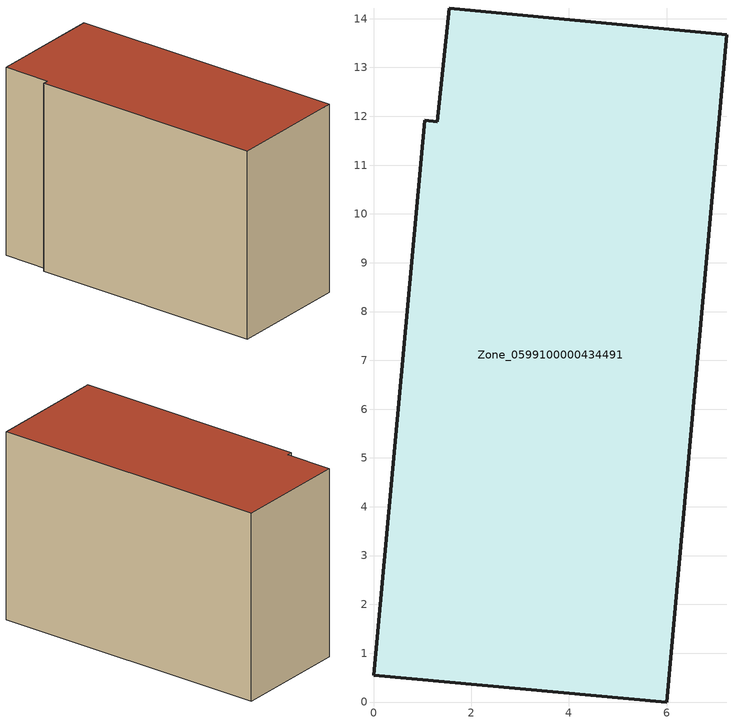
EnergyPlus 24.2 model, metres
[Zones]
Zone_0599100000434491
 floor ground (C_G): 1.3,11.89 1.55,14.22 7.23,13.67 6,0 0,0.55 1.04,11.92 z0
 wall outside (C_F): 0,0.55 6,0 7.23,13.67 1.55,14.22 1.3,11.89 1.04,11.92 0,0.55 z0:9.34
 roof outside (C_R): 1.55,14.22 1.3,11.89 1.04,11.92 0,0.55 6,0 7.23,13.67 z9.34
[BUILDING]
Pand.0599100000434491: North Axis=0; Terrain=City; Loads Convergence Tolerance Value=0.04; Temperature Convergence Tolerance Value=0.4; Solar Distribution=FullExterior; Maximum Number of Warmup Days=25; Minimum Number of Warmup Days=1
[Site:Location]
Rotterdam.The.Hague.AP_ZH_NLD Design_Conditions: Latitude=51.96; Longitude=4.45; Time Zone=1; Elevation=-4.5
[SITE:GROUNDTEMPERATURE:BUILDINGSURFACE]
18, 18, 18, 18, 18, 18, 18, 18, 18, 18, 18, 18
[MATERIAL] Thermal Absorptance=0.9; Solar Absorptance=0.7; Visible Absorptance=0.7
Name | Roughness | Thickness | Conductivity | Density | Specific Heat
G.TI.2006-2014 | MediumSmooth | 0.15 | 0.06 | 540 | 1210
F.TI.2006-2014 | Rough | 0.3 | 0.12 | 1920 | 840
R.TI.2006-2014 | MediumRough | 0.2 | 0.08 | 1500 | 1000
[CONSTRUCTION]
C_G: G.TI.2006-2014
C_F: F.TI.2006-2014
C_R: R.TI.2006-2014
[ZONE]
Zone_0599100000434491: Type=1; Multiplier=1; Ceiling Height=Autocalculate; Volume=Autocalculate; Floor Area=autocalculate; Part of Total Floor Area=Yes
[ZONEINFILTRATION:DESIGNFLOWRATE]
Infil_Zone_0599100000434491: Zone or ZoneList or Space or SpaceList=Zone_0599100000434491; Schedule=AlwaysOn; Design Flow Rate Calculation Method=Flow/Area; Flow Rate per Floor Area=0.0015; Constant Term Coefficient=1; Temperature Term Coefficient=0; Velocity Term Coefficient=0; Velocity Squared Term Coefficient=0
[HVACTEMPLATE:ZONE:IDEALLOADSAIRSYSTEM]
Zone_0599100000434491: Maximum Heating Supply Air Temperature=50; Minimum Cooling Supply Air Temperature=13; Maximum Heating Supply Air Humidity Ratio=0.0156; Minimum Cooling Supply Air Humidity Ratio=0.0077; Heating Limit=NoLimit; Cooling Limit=NoLimit; Dehumidification Control Type=ConstantSensibleHeatRatio; Cooling Sensible Heat Ratio=0.7; Dehumidification Setpoint=60; Humidification Control Type=None; Humidification Setpoint=30; Outdoor Air Method=None; Outdoor Air Flow Rate per Person=0.00944; Outdoor Air Flow Rate per Zone Floor Area=0; Outdoor Air Flow Rate per Zone=0; Demand Controlled Ventilation Type=None; Outdoor Air Economizer Type=NoEconomizer; Heat Recovery Type=None; Sensible Heat Recovery Effectiveness=0.7; Latent Heat Recovery Effectiveness=0.65
[ZONECONTROL:THERMOSTAT]
ThermostatControl_Zone_0599100000434491: Zone or ZoneList=Zone_0599100000434491; Control Type Schedule=DualSetpointControlType; Control 1=Thermostat_Zone_0599100000434491; Temperature Difference Between Cutout And Setpoint=0
[THERMOSTATSETPOINT:DUALSETPOINT]
Thermostat_Zone_0599100000434491: Heating Setpoint Temperature Schedule=HeatingSetpoint_Zone_0599100000434491; Cooling Setpoint Temperature Schedule=CoolingSetpoint_Zone_0599100000434491
[SCHEDULE:COMPACT]
HeatingSetpoint_Zone_0599100000434491: Through: 12/31, For: AllDays, Until: 24:00, 21
CoolingSetpoint_Zone_0599100000434491: Through: 12/31, For: AllDays, Until: 24:00, 24
DualSetpointControlType: Through: 12/31, For: AllDays, Until: 24:00, 4
AlwaysOn: Through: 12/31, For: AllDays, Until: 24:00, 1
